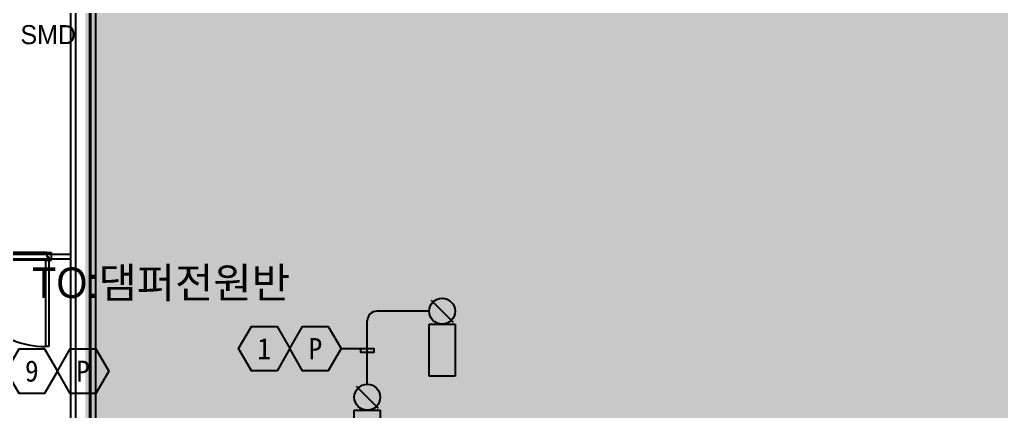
# Model space of a CAD drawing. Header units: millimetres. Extents: x 118559 to 211622, y 1329 to 63037.
# Drawn here: x 187246 to 197540, y 19633 to 23744 of the extents above; entities that cross this region are included whole.
import ezdxf
from ezdxf.enums import TextEntityAlignment as Align

# ---------------------------------------------------------------- set-up
doc = ezdxf.new("R2010")
doc.units = ezdxf.units.MM
doc.header["$LTSCALE"] = 120
doc.linetypes.add('HIDDENX2', pattern=[0.75, 0.5, -0.25])
for name, color, linetype in [('1구역', 41, 'Continuous'), ('ARCH', 9, 'Continuous'), ('DAMPER', 2, 'Continuous'), ('fire', 2, 'Continuous'), ('fire-l', 4, 'Continuous'), ('smd-f', 2, 'Continuous'), ('공사제외', 5, 'Continuous')]:
    doc.layers.add(name, color=color, linetype=linetype)
doc.styles.add('ghs', font='')
doc.styles.add('TT', font='')
doc.styles.add('돋움', font='')
doc.styles.get('ghs').set_extended_font_data('Dotum')
doc.styles.get('TT').set_extended_font_data('Dotum')
doc.styles.get('돋움').set_extended_font_data('DotumChe')

# ---------------------------------------------------------------- blocks, each defined once
blk = doc.blocks.new('e-22-1')
at = {"layer": 'DAMPER'}
blk.add_line((-5, 1), (-1, 1), dxfattribs=at)
at = {"layer": 'fire'}
for p, q in [((-5, -1), (-5, 1)), ((-1, 1), (-1, -1)), ((0.85, 0.85), (-0.85, -0.85)), ((-1, -1), (-5, -1))]:
    blk.add_line(p, q, dxfattribs=at)
blk.add_circle((0, 0), 1, dxfattribs=at)

msp = doc.modelspace()

# ---------------------------------------------------------------- hatches: boundary and pattern name
at = {"layer": '공사제외', "linetype": 'Continuous'}
msp.add_hatch(color=253, dxfattribs=at).paths.add_polyline_path([(199960.1, 24504.2), (187983.2, 24504.2), (187983.2, 9094.1), (199960.1, 9094.1)])

# ---------------------------------------------------------------- linework, layer by layer
at = {"layer": '1구역', "color": 3, "linetype": 'HIDDENX2', "ltscale": 7, "const_width": 100, "elevation": 0}
msp.add_lwpolyline([(179630.1, 21444.2), (179630.1, 24501.6), (187983.2, 24504.2), (187983.2, 8794.3), (179121.6, 8794.3), (179121.6, 21444.2), (179630.1, 21444.2)], dxfattribs=at)
at = {"layer": 'ARCH', "color": 9}
for p, q in [((187780.1, 24504.2, 0), (187780.1, 8894.3, 0)), ((187830.1, 24504.2, 0), (187830.1, 8894.3, 0)), ((187990.1, 24344.2, 0), (187990.1, 8894.3, 0)), ((188040.1, 24344.2, 0), (188040.1, 8894.3, 0)), ((179190.1, 21234.2, 0), (187780.1, 21234.2, 0)), ((179790.1, 21284.2, 0), (187780.1, 21284.2, 0)), ((187515.4, 21219.2, 0), (186609.4, 21219.2, 0)), ((187530.2, 21299.2, 0), (186629.9, 21299.2, 0)), ((187515.4, 21219.2, 0), (187515.4, 20314, 0)), ((187515.4, 21219.2, 0), (187550.7, 21219.2, 0)), ((187530.2, 21299.2, 0), (187530.2, 21255.1, 0)), ((187530.2, 21299.2, 0), (187580.1, 21299.2, 0)), ((187530.2, 21255.1, 0), (187550.7, 21255.1, 0)), ((187550.7, 21255.1, 0), (187550.7, 21219.2, 0)), ((187550.7, 21219.2, 0), (187580.1, 21219.2, 0)), ((187550.7, 21219.2, 0), (187550.7, 20314, 0)), ((187580.1, 21219.2, 0), (187580.1, 21299.2, 0)), ((187580.1, 21234.2, 0), (187580.1, 21284.2, 0)), ((187580.1, 21234.2, 0), (187580.1, 21284.2, 0)), ((187550.7, 20314, 0), (187515.4, 20314, 0))]:
    msp.add_line(p, q, dxfattribs=at)
msp.add_arc((187514.1, 21218.6, 0), 904.7, 179.96385, 270.08492, dxfattribs=at)
at = {"layer": 'fire', "color": 2, "elevation": 0}
msp.add_lwpolyline([(190616, 20291.8), (190960.5, 20291.8), (190960.5, 20251), (190821.7, 20251), (190821.7, 20291.8)], dxfattribs=at)
at = {"layer": 'fire-l', "color": 6, "ltscale": 2}
for p, q in [((191540, 20684.4, 0), (190991.1, 20684.4, 0)), ((190891.1, 19917.5, 0), (190891.1, 20584.4, 0))]:
    msp.add_line(p, q, dxfattribs=at)
at = {"layer": 'fire-l', "color": 2, "elevation": 0}
for points in [[(189541.5, 20291.8), (189675.8, 20524.4), (189944.5, 20524.4), (190078.8, 20291.8), (189944.5, 20059.1), (189675.8, 20059.1)], [(190078.8, 20291.8), (190213.1, 20524.4), (190481.7, 20524.4), (190616, 20291.8), (190481.7, 20059.1), (190213.1, 20059.1)], [(187105.2, 20055.3), (187239.5, 20287.9), (187508.1, 20287.9), (187642.4, 20055.3), (187508.1, 19822.6), (187239.5, 19822.6)], [(187642.4, 20055.3), (187776.7, 20287.9), (188045.3, 20287.9), (188179.6, 20055.3), (188045.3, 19822.6), (187776.7, 19822.6)]]:
    msp.add_lwpolyline(points, close=True, dxfattribs=at)
at = {"layer": 'fire-l', "color": 6, "ltscale": 2}
msp.add_arc((190991.1, 20584.4, 0), 100, 90, 180, dxfattribs=at)
at = {"layer": '공사제외', "linetype": 'Continuous', "elevation": 0}
msp.add_lwpolyline([(187983.2, 24504.2), (199960.1, 24504.2), (199960.1, 9094.1), (187983.2, 9094.1)], close=True, dxfattribs=at)

# ---------------------------------------------------------------- block references
at = {"layer": 'fire-l', "ltscale": 2, "xscale": 136, "yscale": 136, "zscale": 136, "rotation": 90}
for p in [(191676, 20684.4, 0), (190891.1, 19781.5, 0)]:
    msp.add_blockref('e-22-1', p, dxfattribs=at)

# ---------------------------------------------------------------- texts
at = {"layer": 'fire', "style": '돋움'}
for s, p in [('1', (189810.2, 20291.8, 0)), ('P', (190347.4, 20291.8, 0)), ('9', (187373.8, 20055.3, 0)), ('P', (187911, 20055.3, 0))]:
    msp.add_text(s, height=222.4, dxfattribs=at).set_placement(p, align=Align.MIDDLE)
at = {"layer": 'smd-f', "style": 'ghs'}
msp.add_text('SMD', height=200, dxfattribs=at).set_placement((187254.5, 23486.2))
at = {"layer": 'smd-f', "style": 'TT'}
msp.add_text('TO:댐퍼전원반', height=320, dxfattribs=at).set_placement((188727.6, 20986.6, -1453.4), align=Align.MIDDLE)

doc.saveas('drawing.dxf')
